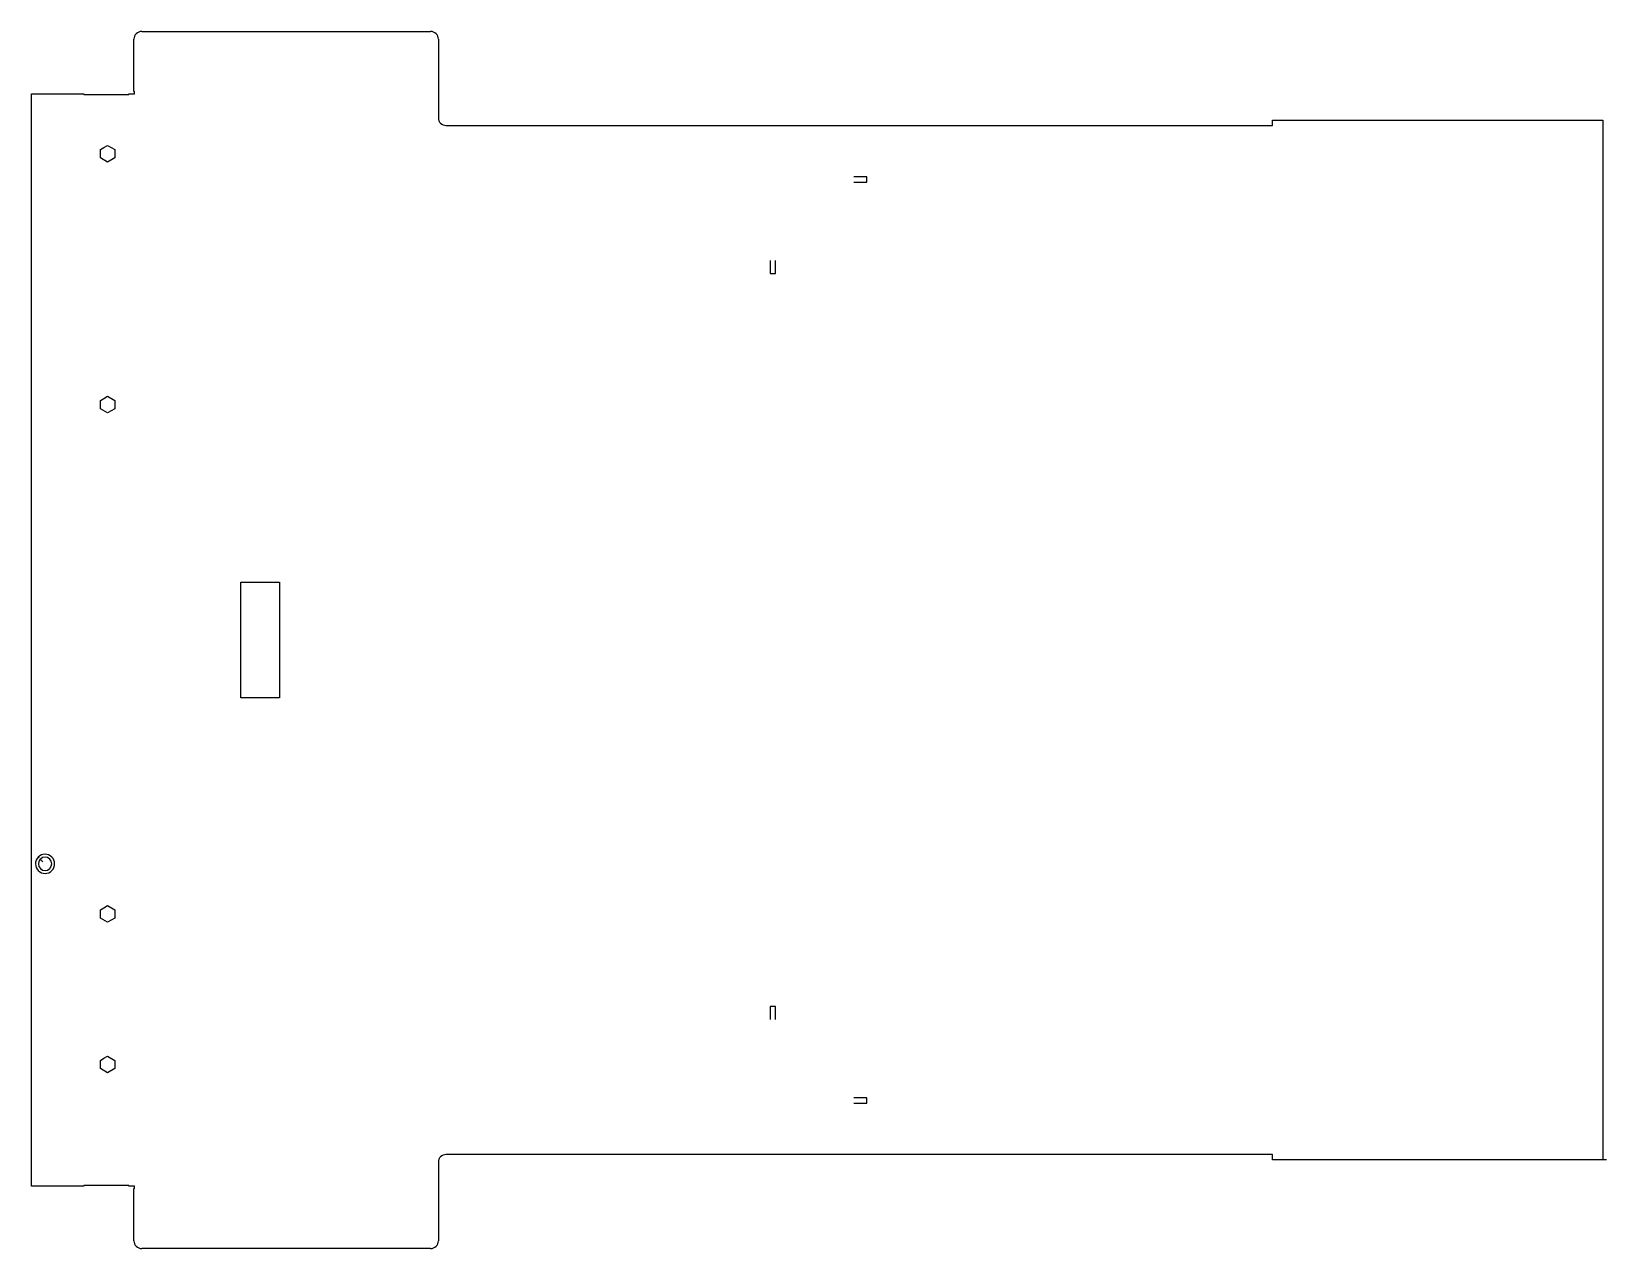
# Model space of a CAD drawing. Extents: x 5 to 1229, y 5 to 951.
import ezdxf

# ---------------------------------------------------------------- set-up
doc = ezdxf.new("R2010")
doc.units = 0

msp = doc.modelspace()

# ---------------------------------------------------------------- linework, layer by layer
for p, q in [((84.63, 904.45), (84.63, 945)), ((90.68, 951.05), (315.18, 951.05)), ((321.23, 945), (321.23, 884)), ((4.95, 53.45), (4.95, 902.55)), ((4.95, 902.55), (45.59, 902.55)), ((45.59, 902.55), (45.59, 902.05)), ((45.59, 902.05), (80.58, 902.05)), ((80.58, 902.05), (80.58, 902.55)), ((80.58, 902.55), (85.13, 902.55)), ((85.13, 904.45), (84.63, 904.45)), ((85.13, 902.55), (85.13, 904.45)), ((969.72, 878.05), (969.72, 882.05)), ((969.72, 882.05), (1226.41, 882.05)), ((1226.41, 882.05), (1226.41, 74)), ((327.18, 878.05), (969.72, 878.05)), ((58.49, 859.23), (61.29, 860.85)), ((58.49, 852.77), (58.49, 859.23)), ((61.29, 860.85), (64.09, 862.47)), ((64.09, 862.47), (69.69, 859.23)), ((69.69, 859.23), (69.69, 852.77)), ((64.09, 849.53), (58.49, 852.77)), ((69.69, 852.77), (64.09, 849.53)), ((654.22, 838), (644.22, 838)), ((644.22, 834), (654.22, 834)), ((654.22, 834), (654.22, 838)), ((579.22, 773), (579.22, 763)), ((583.22, 763), (583.22, 773)), ((579.22, 763), (583.22, 763)), ((58.49, 664.23), (61.29, 665.85)), ((58.49, 657.77), (58.49, 664.23)), ((61.29, 665.85), (64.09, 667.47)), ((64.09, 667.47), (69.69, 664.23)), ((69.69, 664.23), (69.69, 657.77)), ((64.09, 654.53), (58.49, 657.77)), ((69.69, 657.77), (64.09, 654.53)), ((167.73, 433.05), (167.73, 522.95)), ((167.73, 522.95), (182.68, 522.95)), ((182.68, 522.95), (197.63, 522.95)), ((197.63, 522.95), (197.63, 433.05)), ((197.63, 433.05), (167.73, 433.05)), ((10.87, 308.56), (10.2, 309.23)), ((13.87, 305.56), (11.79, 307.64)), ((58.49, 268.23), (61.29, 269.85)), ((61.29, 269.85), (64.09, 271.47)), ((64.09, 271.47), (69.69, 268.23)), ((58.49, 261.77), (58.49, 268.23)), ((64.09, 258.53), (58.49, 261.77)), ((69.69, 261.77), (64.09, 258.53)), ((69.69, 268.23), (69.69, 261.77)), ((583.22, 193), (579.22, 193)), ((579.22, 193), (579.22, 183)), ((583.22, 183), (583.22, 193)), ((58.49, 151.23), (61.29, 152.85)), ((58.49, 144.77), (58.49, 151.23)), ((61.29, 152.85), (64.09, 154.47)), ((64.09, 154.47), (69.69, 151.23)), ((69.69, 151.23), (69.69, 144.77)), ((64.09, 141.53), (58.49, 144.77)), ((69.69, 144.77), (64.09, 141.53)), ((654.22, 122), (644.22, 122)), ((644.22, 118), (654.22, 118)), ((654.22, 118), (654.22, 122)), ((969.72, 77.95), (327.18, 77.95)), ((969.72, 73.95), (969.72, 77.95)), ((1226.36, 73.95), (969.72, 73.95)), ((1229.36, 73.95), (1226.36, 73.95)), ((321.23, 72), (321.23, 11)), ((45.59, 53.45), (4.95, 53.45)), ((80.58, 53.95), (45.59, 53.95)), ((45.59, 53.95), (45.59, 53.45)), ((80.58, 53.45), (80.58, 53.95)), ((85.13, 53.45), (80.58, 53.45)), ((84.63, 11), (84.63, 51.55)), ((84.63, 51.55), (85.13, 51.55)), ((85.13, 51.55), (85.13, 53.45)), ((315.18, 4.95), (90.68, 4.95))]:
    msp.add_line(p, q)
for centre, radius, start, end in [((90.68, 945), 6.05, 90, 180), ((315.18, 945), 6.05, 0, 90), ((327.18, 884), 5.95, 180, 270), ((15.5, 304), 7.45, 135.38088, 135), ((15.5, 304), 5.2, 135.54566, 135), ((327.18, 72), 5.95, 90, 180), ((90.68, 11), 6.05, 180, 270), ((315.18, 11), 6.05, 270, 0)]:
    msp.add_arc(centre, radius, start, end)

doc.saveas('drawing.dxf')
